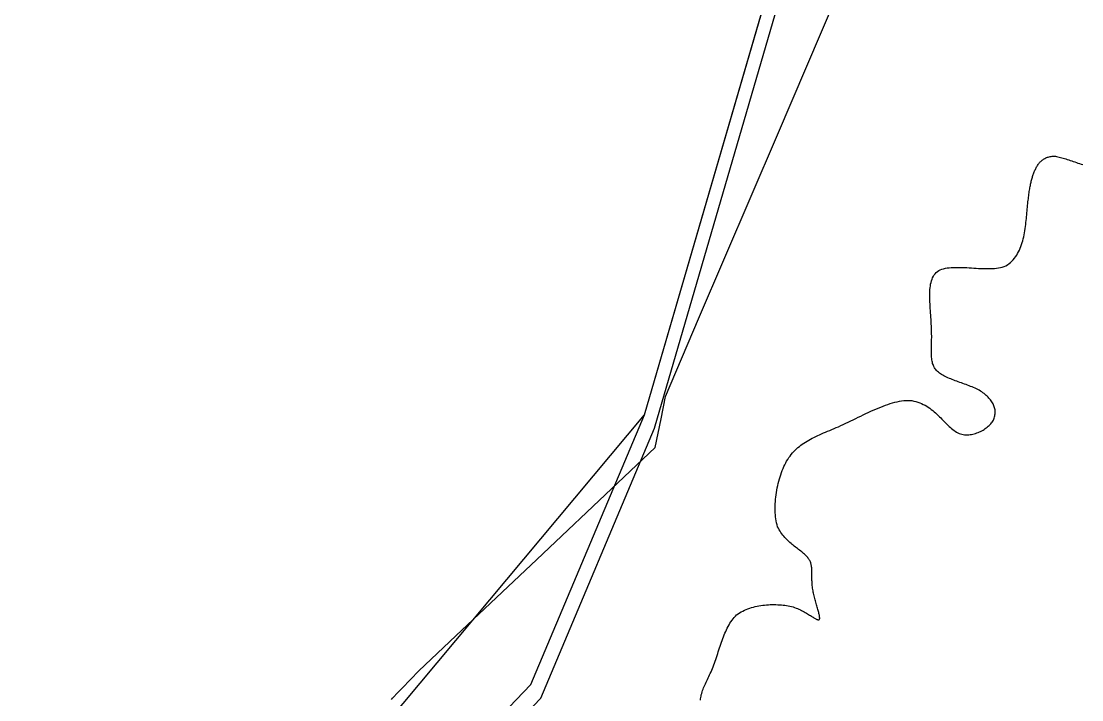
# Model space of a CAD drawing. Header units: metres. Extents: x 507606 to 508087, y 6966978 to 6967359.
# Drawn here: x 507927.939 to 507931.218, y 6967158.189 to 6967160.287 of the extents above; entities that cross this region are included whole.
import ezdxf

# ---------------------------------------------------------------- set-up
doc = ezdxf.new("R2010")
doc.units = ezdxf.units.M
doc.linetypes.add('ISO-DASHED2', pattern=[6, 4, -2])
for name, color, linetype in [('CON_EX. MIN', 253, 'ISO-DASHED2'), ('mga2020bdy', 252, 'Continuous'), ('mga2020VEG_EDGE_GARDEN', 252, 'Continuous'), ('mga2020VEG_TREE', 252, 'Continuous'), ('VEG_EDGE_GARDEN', 252, 'Continuous')]:
    doc.layers.add(name, color=color, linetype=linetype)

# ---------------------------------------------------------------- blocks, each defined once
blk = doc.blocks.new('BAC V TREE')
for p, q in [((-8.5005, 13.913), (-8.4891, 13.9255)), ((-8.4891, 13.9255), (-8.4773, 13.9375)), ((-8.4773, 13.9375), (-8.465, 13.9489)), ((-8.465, 13.9489), (-8.4522, 13.9598)), ((-8.4522, 13.9598), (-8.4388, 13.9701)), ((-8.4388, 13.9701), (-8.425, 13.9797)), ((-8.425, 13.9797), (-8.4105, 13.9888)), ((-8.4105, 13.9888), (-8.3955, 13.9972)), ((-8.3955, 13.9972), (-8.3799, 14.005)), ((-8.3799, 14.005), (-8.3637, 14.0121)), ((-8.3637, 14.0121), (-8.3468, 14.0186)), ((-8.3468, 14.0186), (-8.3293, 14.0243)), ((-8.3293, 14.0243), (-8.3111, 14.0293)), ((-8.3111, 14.0293), (-8.2922, 14.0336)), ((-8.2922, 14.0336), (-8.2725, 14.0372)), ((-8.2725, 14.0372), (-8.2522, 14.04)), ((-8.2522, 14.04), (-8.231, 14.042)), ((-8.231, 14.042), (-8.2091, 14.0432)), ((-8.2091, 14.0432), (-8.1867, 14.0395)), ((-8.1867, 14.0395), (-8.1634, 14.0351)), ((-8.1634, 14.0351), (-8.1393, 14.0299)), ((-8.1393, 14.0299), (-8.1144, 14.024)), ((-8.1144, 14.024), (-8.0888, 14.0174)), ((-8.0888, 14.0174), (-8.0625, 14.0103)), ((-8.0625, 14.0103), (-8.0355, 14.0026)), ((-8.0355, 14.0026), (-8.008, 13.9944)), ((-8.008, 13.9944), (-7.9798, 13.9857)), ((-7.9798, 13.9857), (-7.9511, 13.9766)), ((-7.9511, 13.9766), (-7.922, 13.9671)), ((-7.922, 13.9671), (-7.8924, 13.9573)), ((-7.8924, 13.9573), (-7.8623, 13.9472)), ((-7.8623, 13.9472), (-7.832, 13.9369)), ((-7.832, 13.9369), (-7.8012, 13.9264)), ((-7.8012, 13.9264), (-7.7703, 13.9157)), ((-8.6162, 13.7095), (-8.6089, 13.7274)), ((-8.6089, 13.7274), (-8.6014, 13.745)), ((-8.6014, 13.745), (-8.5937, 13.7623)), ((-8.5937, 13.7623), (-8.5857, 13.7793)), ((-8.5857, 13.7793), (-8.5775, 13.7958)), ((-8.5775, 13.7958), (-8.5691, 13.812)), ((-8.5691, 13.812), (-8.5603, 13.8278)), ((-8.5603, 13.8278), (-8.5512, 13.8431)), ((-8.5512, 13.8431), (-8.5418, 13.858)), ((-8.5418, 13.858), (-8.5321, 13.8725)), ((-8.5321, 13.8725), (-8.5219, 13.8865)), ((-8.5219, 13.8865), (-8.5114, 13.9)), ((-8.5114, 13.9), (-8.5005, 13.913)), ((-7.7703, 13.9157), (-7.739, 13.9049)), ((-7.739, 13.9049), (-7.7076, 13.8941)), ((-7.7076, 13.8941), (-7.676, 13.8832)), ((-7.676, 13.8832), (-7.6442, 13.8724)), ((-8.6808, 13.4818), (-8.6762, 13.5034)), ((-8.6762, 13.5034), (-8.6715, 13.5245)), ((-8.6715, 13.5245), (-8.6667, 13.545)), ((-8.6667, 13.545), (-8.6617, 13.565)), ((-8.6617, 13.565), (-8.6566, 13.5844)), ((-8.6566, 13.5844), (-8.6513, 13.6034)), ((-8.6513, 13.6034), (-8.6459, 13.622)), ((-8.6459, 13.622), (-8.6403, 13.6402)), ((-8.6403, 13.6402), (-8.6345, 13.658)), ((-8.6345, 13.658), (-8.6286, 13.6754)), ((-8.6286, 13.6754), (-8.6225, 13.6926)), ((-8.6225, 13.6926), (-8.6162, 13.7095)), ((-8.7139, 13.283), (-8.71, 13.3106)), ((-8.71, 13.3106), (-8.7061, 13.3374)), ((-8.7061, 13.3374), (-8.7021, 13.3633)), ((-8.7021, 13.3633), (-8.698, 13.3885)), ((-8.698, 13.3885), (-8.6939, 13.4128)), ((-8.6939, 13.4128), (-8.6896, 13.4365)), ((-8.6896, 13.4365), (-8.6852, 13.4595)), ((-8.6852, 13.4595), (-8.6808, 13.4818)), ((-8.7397, 13.0629), (-8.7361, 13.0974)), ((-8.7361, 13.0974), (-8.7325, 13.1309)), ((-8.7325, 13.1309), (-8.7288, 13.1633)), ((-8.7288, 13.1633), (-8.7252, 13.1947)), ((-8.7252, 13.1947), (-8.7215, 13.2251)), ((-8.7215, 13.2251), (-8.7177, 13.2545)), ((-8.7177, 13.2545), (-8.7139, 13.283)), ((-8.761, 12.8375), (-8.7575, 12.8757)), ((-8.7575, 12.8757), (-8.7541, 12.9132)), ((-8.7541, 12.9132), (-8.7505, 12.9524)), ((-8.7505, 12.9524), (-8.7469, 12.9904)), ((-8.7469, 12.9904), (-8.7433, 13.0272)), ((-8.7433, 13.0272), (-8.7397, 13.0629)), ((-8.7827, 12.64), (-8.7776, 12.6801)), ((-8.7776, 12.6801), (-8.7729, 12.72)), ((-8.7729, 12.72), (-8.7687, 12.7596)), ((-8.7687, 12.7596), (-8.7647, 12.7988)), ((-8.7647, 12.7988), (-8.761, 12.8375)), ((-8.8173, 12.4395), (-8.809, 12.4793)), ((-8.809, 12.4793), (-8.8014, 12.5194)), ((-8.8014, 12.5194), (-8.7946, 12.5596)), ((-8.7946, 12.5596), (-8.7884, 12.5998)), ((-8.7884, 12.5998), (-8.7827, 12.64)), ((-8.8872, 12.2104), (-8.8729, 12.2469)), ((-8.8729, 12.2469), (-8.8597, 12.2843)), ((-8.8597, 12.2843), (-8.8476, 12.3223)), ((-8.8476, 12.3223), (-8.8366, 12.3609)), ((-8.8366, 12.3609), (-8.8265, 12.4)), ((-8.8265, 12.4), (-8.8173, 12.4395)), ((-9.0011, 12.0118), (-8.9784, 12.042)), ((-8.9784, 12.042), (-8.9574, 12.0734)), ((-8.9574, 12.0734), (-8.9378, 12.1061)), ((-8.9378, 12.1061), (-8.9196, 12.1398)), ((-8.9196, 12.1398), (-8.9027, 12.1746)), ((-8.9027, 12.1746), (-8.8872, 12.2104)), ((-10.4115, 11.8037), (-10.3758, 11.8118)), ((-10.3758, 11.8118), (-10.3385, 11.8183)), ((-10.3385, 11.8183), (-10.2996, 11.8232)), ((-10.2996, 11.8232), (-10.2594, 11.8268)), ((-10.2594, 11.8268), (-10.218, 11.8291)), ((-10.218, 11.8291), (-10.1754, 11.8304)), ((-10.1754, 11.8304), (-10.1319, 11.8306)), ((-10.1319, 11.8306), (-10.0875, 11.83)), ((-10.0875, 11.83), (-10.0423, 11.8287)), ((-10.0423, 11.8287), (-9.9966, 11.8268)), ((-9.9966, 11.8268), (-9.9503, 11.8244)), ((-9.9503, 11.8244), (-9.9037, 11.8218)), ((-9.9037, 11.8218), (-9.8568, 11.8189)), ((-9.8568, 11.8189), (-9.8098, 11.816)), ((-9.8098, 11.816), (-9.7627, 11.8132)), ((-9.7627, 11.8132), (-9.7159, 11.8106)), ((-9.4016, 11.8095), (-9.3601, 11.8133)), ((-9.3601, 11.8133), (-9.32, 11.8186)), ((-9.32, 11.8186), (-9.2811, 11.8254)), ((-9.2811, 11.8254), (-9.2438, 11.8339)), ((-9.2438, 11.8339), (-9.2081, 11.8442)), ((-9.2081, 11.8442), (-9.1729, 11.8628)), ((-9.1729, 11.8628), (-9.1396, 11.8834)), ((-9.1396, 11.8834), (-9.1083, 11.9058)), ((-9.1083, 11.9058), (-9.0788, 11.9299)), ((-9.0788, 11.9299), (-9.0512, 11.9557)), ((-9.0512, 11.9557), (-9.0253, 11.983)), ((-9.0253, 11.983), (-9.0011, 12.0118)), ((-10.6409, 11.594), (-10.6282, 11.6238)), ((-10.6282, 11.6238), (-10.6135, 11.6522)), ((-10.6135, 11.6522), (-10.5969, 11.6789)), ((-10.5969, 11.6789), (-10.5781, 11.704)), ((-10.5781, 11.704), (-10.5571, 11.7273)), ((-10.5571, 11.7273), (-10.5337, 11.7487)), ((-10.5337, 11.7487), (-10.5078, 11.7683)), ((-10.5078, 11.7683), (-10.4777, 11.7821)), ((-10.4777, 11.7821), (-10.4455, 11.7939)), ((-10.4455, 11.7939), (-10.4115, 11.8037)), ((-9.7159, 11.8106), (-9.6692, 11.8083)), ((-9.6692, 11.8083), (-9.623, 11.8066)), ((-9.623, 11.8066), (-9.5772, 11.8054)), ((-9.5772, 11.8054), (-9.532, 11.805)), ((-9.532, 11.805), (-9.4876, 11.8054)), ((-9.4876, 11.8054), (-9.4441, 11.8069)), ((-9.4441, 11.8069), (-9.4016, 11.8095)), ((-10.6827, 11.3869), (-10.6793, 11.4243)), ((-10.6793, 11.4243), (-10.6746, 11.4607)), ((-10.6746, 11.4607), (-10.6685, 11.4959)), ((-10.6685, 11.4959), (-10.6609, 11.5299)), ((-10.6609, 11.5299), (-10.6517, 11.5626)), ((-10.6517, 11.5626), (-10.6409, 11.594)), ((-10.6866, 11.2689), (-10.6863, 11.3091)), ((-10.6861, 11.228), (-10.6866, 11.2689)), ((-10.6863, 11.3091), (-10.685, 11.3484)), ((-10.6848, 11.1863), (-10.6861, 11.228)), ((-10.685, 11.3484), (-10.6827, 11.3869)), ((-10.683, 11.1441), (-10.6848, 11.1863)), ((-10.6806, 11.1013), (-10.683, 11.1441)), ((-10.6779, 11.0581), (-10.6806, 11.1013)), ((-10.6748, 11.0145), (-10.6779, 11.0581)), ((-10.6716, 10.9706), (-10.6748, 11.0145)), ((-10.6684, 10.9264), (-10.6716, 10.9706)), ((-10.6651, 10.8822), (-10.6684, 10.9264)), ((-10.6621, 10.8378), (-10.6651, 10.8822)), ((-10.6593, 10.7935), (-10.6621, 10.8378)), ((-10.6568, 10.7492), (-10.6593, 10.7935)), ((-10.6549, 10.7051), (-10.6568, 10.7492)), ((-10.6535, 10.6612), (-10.6549, 10.7051)), ((-10.6529, 10.6177), (-10.6535, 10.6612)), ((-10.6507, 10.5792), (-10.6529, 10.6177)), ((-10.6492, 10.5416), (-10.6507, 10.5792)), ((-10.6497, 10.3321), (-10.6489, 10.3651)), ((-10.6483, 10.5047), (-10.6492, 10.5416)), ((-10.6489, 10.3651), (-10.6483, 10.3989)), ((-10.6479, 10.4687), (-10.6483, 10.5047)), ((-10.6483, 10.3989), (-10.6479, 10.4334)), ((-10.6479, 10.4334), (-10.6479, 10.4687)), ((-10.6538, 10.1494), (-10.6536, 10.178)), ((-10.6536, 10.1213), (-10.6538, 10.1494)), ((-10.6536, 10.178), (-10.6531, 10.2074)), ((-10.6531, 10.2074), (-10.6524, 10.2375)), ((-10.6524, 10.2375), (-10.6515, 10.2683)), ((-10.6515, 10.2683), (-10.6506, 10.2998)), ((-10.6506, 10.2998), (-10.6497, 10.3321)), ((-10.653, 10.094), (-10.6536, 10.1213)), ((-10.6518, 10.0674), (-10.653, 10.094)), ((-10.65, 10.0414), (-10.6518, 10.0674)), ((-10.6474, 10.016), (-10.65, 10.0414)), ((-10.6441, 9.9913), (-10.6474, 10.016)), ((-10.6399, 9.9672), (-10.6441, 9.9913)), ((-10.6348, 9.9437), (-10.6399, 9.9672)), ((-10.6287, 9.9208), (-10.6348, 9.9437)), ((-10.6214, 9.8986), (-10.6287, 9.9208)), ((-10.6129, 9.8769), (-10.6214, 9.8986)), ((-10.6032, 9.8558), (-10.6129, 9.8769)), ((-10.5921, 9.8353), (-10.6032, 9.8558)), ((-10.5796, 9.8154), (-10.5921, 9.8353)), ((-10.5656, 9.796), (-10.5796, 9.8154)), ((-10.55, 9.7771), (-10.5656, 9.796)), ((-10.5327, 9.7588), (-10.55, 9.7771)), ((-10.5141, 9.7431), (-10.5327, 9.7588)), ((-10.4942, 9.728), (-10.5141, 9.7431)), ((-10.473, 9.7134), (-10.4942, 9.728)), ((-10.4507, 9.6993), (-10.473, 9.7134)), ((-10.4273, 9.6857), (-10.4507, 9.6993)), ((-10.4029, 9.6724), (-10.4273, 9.6857)), ((-10.3776, 9.6595), (-10.4029, 9.6724)), ((-10.3514, 9.647), (-10.3776, 9.6595)), ((-10.3244, 9.6348), (-10.3514, 9.647)), ((-10.2966, 9.6228), (-10.3244, 9.6348)), ((-10.2683, 9.611), (-10.2966, 9.6228)), ((-10.2393, 9.5995), (-10.2683, 9.611)), ((-10.2099, 9.5881), (-10.2393, 9.5995)), ((-10.18, 9.5768), (-10.2099, 9.5881)), ((-10.1498, 9.5657), (-10.18, 9.5768)), ((-10.1193, 9.5546), (-10.1498, 9.5657)), ((-10.0886, 9.5435), (-10.1193, 9.5546)), ((-10.0578, 9.5323), (-10.0886, 9.5435)), ((-10.0268, 9.5212), (-10.0578, 9.5323)), ((-9.9959, 9.5099), (-10.0268, 9.5212)), ((-9.9651, 9.4986), (-9.9959, 9.5099)), ((-9.9344, 9.487), (-9.9651, 9.4986)), ((-9.904, 9.4753), (-9.9344, 9.487)), ((-9.8739, 9.4633), (-9.904, 9.4753)), ((-9.8441, 9.4511), (-9.8739, 9.4633)), ((-9.8148, 9.4386), (-9.8441, 9.4511)), ((-9.7859, 9.4258), (-9.8148, 9.4386)), ((-9.7577, 9.4125), (-9.7859, 9.4258)), ((-9.7302, 9.3989), (-9.7577, 9.4125)), ((-9.7033, 9.3849), (-9.7302, 9.3989)), ((-9.6773, 9.3703), (-9.7033, 9.3849)), ((-9.6524, 9.3535), (-9.6773, 9.3703)), ((-9.6286, 9.3364), (-9.6524, 9.3535)), ((-9.6058, 9.3192), (-9.6286, 9.3364)), ((-9.5841, 9.3018), (-9.6058, 9.3192)), ((-9.5634, 9.2841), (-9.5841, 9.3018)), ((-9.5439, 9.2663), (-9.5634, 9.2841)), ((-11.6622, 9.0516), (-11.6137, 9.0704)), ((-11.6137, 9.0704), (-11.5657, 9.0882)), ((-11.5657, 9.0882), (-11.5182, 9.1048)), ((-11.5182, 9.1048), (-11.4713, 9.1201)), ((-11.4713, 9.1201), (-11.425, 9.134)), ((-11.425, 9.134), (-11.3794, 9.1465)), ((-11.3794, 9.1465), (-11.3345, 9.1573)), ((-11.3345, 9.1573), (-11.2904, 9.1665)), ((-11.2904, 9.1665), (-11.2471, 9.1739)), ((-11.2471, 9.1739), (-11.2048, 9.1794)), ((-11.2048, 9.1794), (-11.1634, 9.183)), ((-11.1634, 9.183), (-11.123, 9.1844)), ((-11.123, 9.1844), (-11.0837, 9.1837)), ((-11.0837, 9.1837), (-11.0455, 9.1807)), ((-11.0455, 9.1807), (-11.0032, 9.1726)), ((-11.0032, 9.1726), (-10.9625, 9.1625)), ((-10.9625, 9.1625), (-10.9232, 9.1507)), ((-10.9232, 9.1507), (-10.8855, 9.1371)), ((-10.8855, 9.1371), (-10.8491, 9.122)), ((-10.8491, 9.122), (-10.814, 9.1055)), ((-10.814, 9.1055), (-10.7801, 9.0876)), ((-10.7801, 9.0876), (-10.7475, 9.0684)), ((-9.5254, 9.2483), (-9.5439, 9.2663)), ((-9.508, 9.2302), (-9.5254, 9.2483)), ((-9.4918, 9.2118), (-9.508, 9.2302)), ((-9.4766, 9.1933), (-9.4918, 9.2118)), ((-9.4626, 9.1746), (-9.4766, 9.1933)), ((-9.4497, 9.1558), (-9.4626, 9.1746)), ((-9.438, 9.1367), (-9.4497, 9.1558)), ((-9.4274, 9.1176), (-9.438, 9.1367)), ((-9.418, 9.0982), (-9.4274, 9.1176)), ((-9.4097, 9.0788), (-9.418, 9.0982)), ((-9.4026, 9.0591), (-9.4097, 9.0788)), ((-12.1094, 8.8495), (-12.0594, 8.8737)), ((-12.0594, 8.8737), (-12.0093, 8.8976)), ((-12.0093, 8.8976), (-11.9593, 8.9213)), ((-11.9593, 8.9213), (-11.9093, 8.9445)), ((-11.9093, 8.9445), (-11.8594, 8.9673)), ((-11.8594, 8.9673), (-11.8097, 8.9895)), ((-11.8097, 8.9895), (-11.7602, 9.011)), ((-11.7602, 9.011), (-11.711, 9.0317)), ((-11.711, 9.0317), (-11.6622, 9.0516)), ((-10.7475, 9.0684), (-10.7159, 9.0482)), ((-10.7159, 9.0482), (-10.6853, 9.0269)), ((-10.6853, 9.0269), (-10.6557, 9.0048)), ((-10.6557, 9.0048), (-10.6269, 8.9819)), ((-10.6269, 8.9819), (-10.599, 8.9583)), ((-10.599, 8.9583), (-10.5718, 8.9342)), ((-10.5718, 8.9342), (-10.5452, 8.9097)), ((-10.5452, 8.9097), (-10.5193, 8.8849)), ((-10.5193, 8.8849), (-10.4939, 8.8599)), ((-10.4939, 8.8599), (-10.4689, 8.8348)), ((-9.3967, 9.0394), (-9.4026, 9.0591)), ((-9.3983, 8.8554), (-9.3932, 8.8763)), ((-9.392, 9.0194), (-9.3967, 9.0394)), ((-9.3932, 8.8763), (-9.3893, 8.8971)), ((-9.3885, 8.9994), (-9.392, 9.0194)), ((-9.3893, 8.8971), (-9.3867, 8.9178)), ((-9.3862, 8.9792), (-9.3885, 8.9994)), ((-9.3867, 8.9178), (-9.3853, 8.9384)), ((-9.3852, 8.9589), (-9.3862, 8.9792)), ((-9.3853, 8.9384), (-9.3852, 8.9589)), ((-12.5459, 8.6429), (-12.5008, 8.6619)), ((-12.5008, 8.6619), (-12.4533, 8.6839)), ((-12.4533, 8.6839), (-12.4052, 8.7065)), ((-12.4052, 8.7065), (-12.3567, 8.7296)), ((-12.3567, 8.7296), (-12.3078, 8.7532)), ((-12.3078, 8.7532), (-12.2585, 8.7771)), ((-12.2585, 8.7771), (-12.209, 8.8011)), ((-12.209, 8.8011), (-12.1593, 8.8253)), ((-12.1593, 8.8253), (-12.1094, 8.8495)), ((-10.4689, 8.8348), (-10.4443, 8.8098)), ((-10.4443, 8.8098), (-10.42, 8.7849)), ((-10.42, 8.7849), (-10.396, 8.7603)), ((-10.396, 8.7603), (-10.3721, 8.736)), ((-10.3721, 8.736), (-10.3483, 8.7123)), ((-10.3483, 8.7123), (-10.3245, 8.6892)), ((-10.3245, 8.6892), (-10.3007, 8.6668)), ((-10.3007, 8.6668), (-10.2768, 8.6453)), ((-9.5617, 8.639), (-9.5416, 8.6546)), ((-9.5416, 8.6546), (-9.5225, 8.6706)), ((-9.5225, 8.6706), (-9.5045, 8.6869)), ((-9.5045, 8.6869), (-9.4875, 8.7035)), ((-9.4875, 8.7035), (-9.4717, 8.7202)), ((-9.4717, 8.7202), (-9.4571, 8.737)), ((-9.4571, 8.737), (-9.4437, 8.7538)), ((-9.4437, 8.7538), (-9.4317, 8.7706)), ((-9.4317, 8.7706), (-9.4214, 8.792)), ((-9.4214, 8.792), (-9.4124, 8.8132)), ((-9.4124, 8.8132), (-9.4048, 8.8344)), ((-9.4048, 8.8344), (-9.3983, 8.8554)), ((-13.0238, 8.432), (-12.9883, 8.4499)), ((-12.9883, 8.4499), (-12.9521, 8.4675)), ((-12.9521, 8.4675), (-12.915, 8.4849)), ((-12.915, 8.4849), (-12.8772, 8.5022)), ((-12.8772, 8.5022), (-12.8386, 8.5193)), ((-12.8386, 8.5193), (-12.7992, 8.5365)), ((-12.7992, 8.5365), (-12.759, 8.5536)), ((-12.759, 8.5536), (-12.718, 8.571)), ((-12.718, 8.571), (-12.6762, 8.5885)), ((-12.6762, 8.5885), (-12.6336, 8.6062)), ((-12.6336, 8.6062), (-12.5901, 8.6243)), ((-12.5901, 8.6243), (-12.5459, 8.6429)), ((-10.2768, 8.6453), (-10.2526, 8.6247)), ((-10.2526, 8.6247), (-10.2282, 8.6052)), ((-10.2282, 8.6052), (-10.2035, 8.5869)), ((-10.2035, 8.5869), (-10.1784, 8.5699)), ((-10.1784, 8.5699), (-10.1528, 8.5543)), ((-10.1528, 8.5543), (-10.1269, 8.5408)), ((-10.1269, 8.5408), (-10.1007, 8.5294)), ((-10.1007, 8.5294), (-10.0741, 8.52)), ((-10.0741, 8.52), (-10.0473, 8.5126)), ((-10.0473, 8.5126), (-10.0202, 8.5069)), ((-10.0202, 8.5069), (-9.9929, 8.5031)), ((-9.9929, 8.5031), (-9.9655, 8.501)), ((-9.9655, 8.501), (-9.9381, 8.5005)), ((-9.9381, 8.5005), (-9.9107, 8.5015)), ((-9.9107, 8.5015), (-9.8834, 8.5041)), ((-9.8834, 8.5041), (-9.8562, 8.508)), ((-9.8562, 8.508), (-9.8291, 8.5133)), ((-9.8291, 8.5133), (-9.8024, 8.5199)), ((-9.8024, 8.5199), (-9.7759, 8.5277)), ((-9.7759, 8.5277), (-9.7498, 8.5365)), ((-9.7498, 8.5365), (-9.7242, 8.5465)), ((-9.7242, 8.5465), (-9.699, 8.5573)), ((-9.699, 8.5573), (-9.6744, 8.5691)), ((-9.6744, 8.5691), (-9.6504, 8.5818)), ((-9.6504, 8.5818), (-9.6271, 8.5951)), ((-9.6271, 8.5951), (-9.6045, 8.6092)), ((-9.6045, 8.6092), (-9.5827, 8.6238)), ((-9.5827, 8.6238), (-9.5617, 8.639)), ((-13.3363, 8.2207), (-13.3084, 8.2455)), ((-13.3084, 8.2455), (-13.2798, 8.2693)), ((-13.2798, 8.2693), (-13.2505, 8.2922)), ((-13.2505, 8.2922), (-13.2204, 8.3142)), ((-13.2204, 8.3142), (-13.1895, 8.3354)), ((-13.1895, 8.3354), (-13.1579, 8.3559)), ((-13.1579, 8.3559), (-13.1255, 8.3757)), ((-13.1255, 8.3757), (-13.0924, 8.395)), ((-13.0924, 8.395), (-13.0585, 8.4137)), ((-13.0585, 8.4137), (-13.0238, 8.432)), ((-13.5108, 8.0128), (-13.488, 8.0466)), ((-13.488, 8.0466), (-13.4646, 8.079)), ((-13.4646, 8.079), (-13.4404, 8.1099)), ((-13.4404, 8.1099), (-13.4155, 8.1395)), ((-13.4155, 8.1395), (-13.3898, 8.1677)), ((-13.3898, 8.1677), (-13.3634, 8.1948)), ((-13.3634, 8.1948), (-13.3363, 8.2207)), ((-13.6204, 7.7897), (-13.6043, 7.8294)), ((-13.6043, 7.8294), (-13.5875, 7.8682)), ((-13.5875, 7.8682), (-13.5699, 7.9058)), ((-13.5699, 7.9058), (-13.5517, 7.9422)), ((-13.5517, 7.9422), (-13.5328, 7.9773)), ((-13.5328, 7.9773), (-13.5108, 8.0128)), ((-13.6892, 7.5785), (-13.6771, 7.6221)), ((-13.6771, 7.6221), (-13.6641, 7.6651)), ((-13.6641, 7.6651), (-13.6503, 7.7074)), ((-13.6503, 7.7074), (-13.6357, 7.749)), ((-13.6357, 7.749), (-13.6204, 7.7897)), ((-13.7365, 7.3544), (-13.7289, 7.3998)), ((-13.7289, 7.3998), (-13.7203, 7.4449)), ((-13.7203, 7.4449), (-13.7108, 7.4898)), ((-13.7108, 7.4898), (-13.7004, 7.5344)), ((-13.7004, 7.5344), (-13.6892, 7.5785)), ((-13.7595, 7.128), (-13.7569, 7.173)), ((-13.7569, 7.173), (-13.7534, 7.2182)), ((-13.7534, 7.2182), (-13.7487, 7.2635)), ((-13.7487, 7.2635), (-13.7431, 7.309)), ((-13.7431, 7.309), (-13.7365, 7.3544)), ((-13.7613, 7.0391), (-13.7609, 7.0833)), ((-13.7605, 6.9954), (-13.7613, 7.0391)), ((-13.7609, 7.0833), (-13.7595, 7.128)), ((-13.7586, 6.9522), (-13.7605, 6.9954)), ((-13.7555, 6.9097), (-13.7586, 6.9522)), ((-13.7512, 6.868), (-13.7555, 6.9097)), ((-13.7457, 6.8271), (-13.7512, 6.868)), ((-13.739, 6.7871), (-13.7457, 6.8271)), ((-13.731, 6.7481), (-13.739, 6.7871)), ((-13.7218, 6.7102), (-13.731, 6.7481)), ((-13.7112, 6.6735), (-13.7218, 6.7102)), ((-13.6965, 6.6425), (-13.7112, 6.6735)), ((-13.6809, 6.6129), (-13.6965, 6.6425)), ((-13.6644, 6.5845), (-13.6809, 6.6129)), ((-13.6472, 6.5573), (-13.6644, 6.5845)), ((-13.6292, 6.5313), (-13.6472, 6.5573)), ((-13.6106, 6.5063), (-13.6292, 6.5313)), ((-13.5914, 6.4824), (-13.6106, 6.5063)), ((-13.5716, 6.4594), (-13.5914, 6.4824)), ((-13.5514, 6.4374), (-13.5716, 6.4594)), ((-13.5307, 6.4161), (-13.5514, 6.4374)), ((-13.5097, 6.3957), (-13.5307, 6.4161)), ((-13.4884, 6.376), (-13.5097, 6.3957)), ((-13.4669, 6.3569), (-13.4884, 6.376)), ((-13.4453, 6.3385), (-13.4669, 6.3569)), ((-13.4235, 6.3205), (-13.4453, 6.3385)), ((-13.4017, 6.3031), (-13.4235, 6.3205)), ((-13.3799, 6.2861), (-13.4017, 6.3031)), ((-13.3582, 6.2694), (-13.3799, 6.2861)), ((-13.3367, 6.253), (-13.3582, 6.2694)), ((-13.3154, 6.2369), (-13.3367, 6.253)), ((-13.2943, 6.2209), (-13.3154, 6.2369)), ((-13.2736, 6.205), (-13.2943, 6.2209)), ((-13.2533, 6.1892), (-13.2736, 6.205)), ((-13.2334, 6.1734), (-13.2533, 6.1892)), ((-13.2141, 6.1576), (-13.2334, 6.1734)), ((-13.1954, 6.1416), (-13.2141, 6.1576)), ((-13.1773, 6.1254), (-13.1954, 6.1416)), ((-13.1599, 6.1089), (-13.1773, 6.1254)), ((-13.1433, 6.0922), (-13.1599, 6.1089)), ((-13.1275, 6.0751), (-13.1433, 6.0922)), ((-13.1126, 6.0575), (-13.1275, 6.0751)), ((-13.1012, 6.0439), (-13.1126, 6.0575)), ((-13.0909, 6.0301), (-13.1012, 6.0439)), ((-13.0816, 6.0161), (-13.0909, 6.0301)), ((-13.0734, 6.0018), (-13.0816, 6.0161)), ((-13.0661, 5.9871), (-13.0734, 6.0018)), ((-13.0596, 5.9722), (-13.0661, 5.9871)), ((-13.0541, 5.9569), (-13.0596, 5.9722)), ((-13.0492, 5.9413), (-13.0541, 5.9569)), ((-13.0451, 5.9253), (-13.0492, 5.9413)), ((-13.0417, 5.909), (-13.0451, 5.9253)), ((-13.0388, 5.8923), (-13.0417, 5.909)), ((-13.0365, 5.8751), (-13.0388, 5.8923)), ((-13.0347, 5.8575), (-13.0365, 5.8751)), ((-13.0332, 5.8395), (-13.0347, 5.8575)), ((-13.0322, 5.821), (-13.0332, 5.8395)), ((-13.0314, 5.802), (-13.0322, 5.821)), ((-13.0309, 5.7825), (-13.0314, 5.802)), ((-13.0305, 5.7625), (-13.0309, 5.7825)), ((-13.0303, 5.742), (-13.0305, 5.7625)), ((-13.0301, 5.7209), (-13.0303, 5.742)), ((-13.03, 5.6992), (-13.0301, 5.7209)), ((-13.0298, 5.677), (-13.03, 5.6992)), ((-13.0294, 5.6542), (-13.0298, 5.677)), ((-13.029, 5.6307), (-13.0294, 5.6542)), ((-13.0282, 5.6066), (-13.029, 5.6307)), ((-13.0272, 5.5818), (-13.0282, 5.6066)), ((-13.0259, 5.5564), (-13.0272, 5.5818)), ((-13.0241, 5.5303), (-13.0259, 5.5564)), ((-13.0219, 5.5035), (-13.0241, 5.5303)), ((-13.0191, 5.476), (-13.0219, 5.5035)), ((-13.0158, 5.4477), (-13.0191, 5.476)), ((-13.0116, 5.4237), (-13.0158, 5.4477)), ((-13.0069, 5.3992), (-13.0116, 5.4237)), ((-13.0018, 5.3744), (-13.0069, 5.3992)), ((-12.9962, 5.3492), (-13.0018, 5.3744)), ((-12.9903, 5.3238), (-12.9962, 5.3492)), ((-12.984, 5.2982), (-12.9903, 5.3238)), ((-12.9776, 5.2726), (-12.984, 5.2982)), ((-14.2667, 5.0532), (-14.2309, 5.0646)), ((-14.2309, 5.0646), (-14.1947, 5.075)), ((-14.1947, 5.075), (-14.158, 5.0842)), ((-14.158, 5.0842), (-14.121, 5.0924)), ((-14.121, 5.0924), (-14.0837, 5.0996)), ((-14.0837, 5.0996), (-14.0462, 5.1058)), ((-14.0462, 5.1058), (-14.0085, 5.1111)), ((-14.0085, 5.1111), (-13.9707, 5.1154)), ((-13.9707, 5.1154), (-13.9329, 5.1188)), ((-13.9329, 5.1188), (-13.8951, 5.1213)), ((-13.8951, 5.1213), (-13.8574, 5.1231)), ((-13.8574, 5.1231), (-13.8199, 5.124)), ((-13.8199, 5.124), (-13.7827, 5.1241)), ((-13.7827, 5.1241), (-13.7457, 5.1235)), ((-13.7457, 5.1235), (-13.7091, 5.1222)), ((-13.7091, 5.1222), (-13.673, 5.1202)), ((-13.673, 5.1202), (-13.6373, 5.1175)), ((-13.6373, 5.1175), (-13.6023, 5.1142)), ((-13.6023, 5.1142), (-13.5678, 5.1103)), ((-13.5678, 5.1103), (-13.5341, 5.1059)), ((-13.5341, 5.1059), (-13.5011, 5.1009)), ((-13.5011, 5.1009), (-13.469, 5.0954)), ((-13.469, 5.0954), (-13.4377, 5.0895)), ((-13.4377, 5.0895), (-13.4056, 5.0787)), ((-13.4056, 5.0787), (-13.3745, 5.0674)), ((-13.3745, 5.0674), (-13.3444, 5.0556)), ((-12.9709, 5.2469), (-12.9776, 5.2726)), ((-12.964, 5.2213), (-12.9709, 5.2469)), ((-12.9571, 5.1959), (-12.964, 5.2213)), ((-12.9501, 5.1707), (-12.9571, 5.1959)), ((-12.9432, 5.1458), (-12.9501, 5.1707)), ((-12.9363, 5.1212), (-12.9432, 5.1458)), ((-12.9295, 5.0971), (-12.9363, 5.1212)), ((-12.9228, 5.0735), (-12.9295, 5.0971)), ((-12.9164, 5.0505), (-12.9228, 5.0735)), ((-14.5975, 4.84), (-14.5751, 4.8672)), ((-14.5751, 4.8672), (-14.5516, 4.8932)), ((-14.5516, 4.8932), (-14.5269, 4.9182)), ((-14.5269, 4.9182), (-14.4975, 4.9396)), ((-14.4975, 4.9396), (-14.4671, 4.9596)), ((-14.4671, 4.9596), (-14.4357, 4.9783)), ((-14.4357, 4.9783), (-14.4034, 4.9958)), ((-14.4034, 4.9958), (-14.3703, 5.0119)), ((-14.3703, 5.0119), (-14.3364, 5.0269)), ((-14.3364, 5.0269), (-14.3018, 5.0406)), ((-14.3018, 5.0406), (-14.2667, 5.0532)), ((-13.3444, 5.0556), (-13.3153, 5.0435)), ((-13.3153, 5.0435), (-13.2871, 5.031)), ((-13.2871, 5.031), (-13.26, 5.0184)), ((-13.26, 5.0184), (-13.2338, 5.0055)), ((-13.2338, 5.0055), (-13.2085, 4.9926)), ((-13.2085, 4.9926), (-13.1843, 4.9797)), ((-13.1843, 4.9797), (-13.161, 4.9668)), ((-13.161, 4.9668), (-13.1386, 4.954)), ((-13.1386, 4.954), (-13.1172, 4.9414)), ((-13.1172, 4.9414), (-13.0967, 4.929)), ((-13.0967, 4.929), (-13.0771, 4.917)), ((-13.0771, 4.917), (-13.0585, 4.9054)), ((-13.0585, 4.9054), (-13.0408, 4.8942)), ((-13.0408, 4.8942), (-13.024, 4.8836)), ((-13.024, 4.8836), (-13.0081, 4.8736)), ((-13.0081, 4.8736), (-12.9932, 4.8643)), ((-12.9932, 4.8643), (-12.9791, 4.8557)), ((-12.9791, 4.8557), (-12.9659, 4.8479)), ((-12.9103, 5.0283), (-12.9164, 5.0505)), ((-12.9045, 5.0067), (-12.9103, 5.0283)), ((-12.899, 4.986), (-12.9045, 5.0067)), ((-12.894, 4.9662), (-12.899, 4.986)), ((-12.8895, 4.9474), (-12.894, 4.9662)), ((-12.8855, 4.9297), (-12.8895, 4.9474)), ((-12.8821, 4.913), (-12.8855, 4.9297)), ((-12.8793, 4.8977), (-12.8821, 4.913)), ((-12.8772, 4.8835), (-12.8793, 4.8977)), ((-12.8758, 4.8708), (-12.8772, 4.8835)), ((-12.8753, 4.8595), (-12.8758, 4.8708)), ((-12.8755, 4.8497), (-12.8753, 4.8595)), ((-14.7291, 4.6238), (-14.7126, 4.6571)), ((-14.7126, 4.6571), (-14.6955, 4.6897)), ((-14.6955, 4.6897), (-14.6777, 4.7215)), ((-14.6777, 4.7215), (-14.659, 4.7525)), ((-14.659, 4.7525), (-14.6394, 4.7826)), ((-14.6394, 4.7826), (-14.619, 4.8118)), ((-14.619, 4.8118), (-14.5975, 4.84)), ((-12.9659, 4.8479), (-12.9536, 4.841)), ((-12.9536, 4.841), (-12.9422, 4.8351)), ((-12.9422, 4.8351), (-12.9317, 4.8302)), ((-12.9317, 4.8302), (-12.922, 4.8263)), ((-12.922, 4.8263), (-12.9132, 4.8237)), ((-12.9132, 4.8237), (-12.9053, 4.8223)), ((-12.9053, 4.8223), (-12.8982, 4.8221)), ((-12.8982, 4.8221), (-12.8919, 4.8234)), ((-12.8919, 4.8234), (-12.8866, 4.8261)), ((-12.8866, 4.8261), (-12.882, 4.8303)), ((-12.882, 4.8303), (-12.8789, 4.8351)), ((-12.8789, 4.8351), (-12.8767, 4.8416)), ((-12.8767, 4.8416), (-12.8755, 4.8497)), ((-14.816, 4.4119), (-14.8026, 4.4484)), ((-14.8026, 4.4484), (-14.7889, 4.4845)), ((-14.7889, 4.4845), (-14.7747, 4.5201)), ((-14.7747, 4.5201), (-14.76, 4.5553)), ((-14.76, 4.5553), (-14.7448, 4.5899)), ((-14.7448, 4.5899), (-14.7291, 4.6238)), ((-14.8913, 4.1872), (-14.8791, 4.225)), ((-14.8791, 4.225), (-14.8668, 4.2628)), ((-14.8668, 4.2628), (-14.8544, 4.3004)), ((-14.8544, 4.3004), (-14.8418, 4.3378)), ((-14.8418, 4.3378), (-14.829, 4.375)), ((-14.829, 4.375), (-14.816, 4.4119)), ((-14.9538, 3.9983), (-14.941, 4.0358)), ((-14.941, 4.0358), (-14.9284, 4.0736)), ((-14.9284, 4.0736), (-14.9159, 4.1114)), ((-14.9159, 4.1114), (-14.9036, 4.1493)), ((-14.9036, 4.1493), (-14.8913, 4.1872)), ((-15.0361, 3.7871), (-15.0221, 3.8187)), ((-15.0221, 3.8187), (-15.0084, 3.8509)), ((-15.0084, 3.8509), (-14.9941, 3.8872)), ((-14.9941, 3.8872), (-14.9803, 3.9239)), ((-14.9803, 3.9239), (-14.9669, 3.961)), ((-14.9669, 3.961), (-14.9538, 3.9983)), ((-15.1346, 3.5789), (-15.121, 3.6074)), ((-15.121, 3.6074), (-15.1072, 3.6363)), ((-15.1072, 3.6363), (-15.0931, 3.6656)), ((-15.0931, 3.6656), (-15.0789, 3.6953)), ((-15.0789, 3.6953), (-15.0646, 3.7254)), ((-15.0646, 3.7254), (-15.0503, 3.756)), ((-15.0503, 3.756), (-15.0361, 3.7871)), ((-15.2222, 3.3595), (-15.214, 3.3863)), ((-15.214, 3.3863), (-15.2048, 3.4133)), ((-15.2048, 3.4133), (-15.1948, 3.4404)), ((-15.1948, 3.4404), (-15.184, 3.4676)), ((-15.184, 3.4676), (-15.1725, 3.4951)), ((-15.1725, 3.4951), (-15.1604, 3.5227)), ((-15.1604, 3.5227), (-15.1477, 3.5507)), ((-15.1477, 3.5507), (-15.1346, 3.5789)), ((-15.2461, 3.2259), (-15.2438, 3.2527)), ((-15.2438, 3.2527), (-15.2402, 3.2794)), ((-15.2402, 3.2794), (-15.2354, 3.3061)), ((-15.2354, 3.3061), (-15.2293, 3.3328)), ((-15.2293, 3.3328), (-15.2222, 3.3595))]:
    blk.add_line(p, q)
blk = doc.blocks.new('XE_SURVEY')
at = {"layer": 'mga2020bdy'}
blk.add_polyline3d([(507890.6991, 6967200.5784, 5.3095), (507916.0451, 6967160.3304, 5.2208), (507918.9586, 6967158.3503, 5.1842), (507921.6109, 6967157.3619, 5.2196), (507925.1715, 6967156.7219, 5.1425), (507927.9919, 6967156.8294, 5.0971), (507929.8659, 6967159.0704, 5.1017), (507930.6037, 6967161.6034, 5.1104), (507934.4704, 6967159.1919, 4.8395), (507942.553, 6967156.1035, 4.7977), (507943.9279, 6967155.6575, 4.7285), (507945.2571, 6967152.3745, 4.7915), (507945.0707, 6967151.7613, 4.7587), (507943.5281, 6967146.2682, 4.7011), (507941.1505, 6967141.0839, 4.7356), (507939.9757, 6967135.209, 4.7062), (507936.9555, 6967129.1817, 4.8988), (507935.311, 6967122.2392, 4.6675)], dxfattribs=at)
at = {"layer": 'mga2020VEG_EDGE_GARDEN'}
blk.add_polyline3d([(507916.0451, 6967160.3304, 5.2208), (507918.0526, 6967158.8485, 5.1949), (507918.9586, 6967158.3503, 5.1842), (507920.3022, 6967157.7689, 5.2025), (507921.6109, 6967157.3619, 5.2196), (507925.1715, 6967156.7219, 5.1425), (507925.18, 6967156.7186, 5.1423), (507926.8158, 6967156.4976, 5.1163), (507927.9919, 6967156.8294, 5.0971), (507928.3736, 6967157.0432, 5.0978), (507929.5142, 6967158.2363, 5.1003), (507929.8659, 6967159.0704, 5.1017), (507930.6037, 6967161.6034, 5.1104)], dxfattribs=at)
at = {"layer": 'VEG_EDGE_GARDEN'}
blk.add_polyline3d([(507916.0706, 6967160.2902, 5.2208), (507918.0789, 6967158.8076, 5.1949), (507918.9852, 6967158.3092, 5.1842), (507920.3294, 6967157.7274, 5.2025), (507921.6386, 6967157.3203, 5.2196), (507925.2007, 6967156.6799, 5.1425), (507925.2092, 6967156.6766, 5.1423), (507926.8456, 6967156.4555, 5.1163), (507928.0222, 6967156.7874, 5.0971), (507928.4042, 6967157.0012, 5.0978), (507929.5453, 6967158.1948, 5.1003), (507929.8971, 6967159.0293, 5.1017), (507930.6353, 6967161.5633, 5.1104)], dxfattribs=at)
at = {"layer": 'mga2020VEG_TREE', "xscale": 0.1554417355589352, "yscale": 0.1554417355589352, "zscale": 0.1554417355589352, "rotation": 0.001583333339407246}
blk.add_blockref('BAC V TREE', (507932.409, 6967157.6871, 5.0005), dxfattribs=at)
blk = doc.blocks.new('XE_CONTOURS EXIST_1')
at = {"layer": 'CON_EX. MIN', "color": 253, "linetype": 'ISO-DASHED2', "lineweight": -3, "elevation": 5.1, "flags": 128}
blk.add_lwpolyline([(507929.0837, 6967158.1902), (507929.0873, 6967158.1939), (507929.105, 6967158.2125), (507929.117, 6967158.225), (507929.1682, 6967158.2784), (507929.283, 6967158.3868), (507929.5335, 6967158.6233), (507929.7841, 6967158.8602), (507929.8988, 6967158.9694), (507929.9181, 6967159.0582), (507929.9311, 6967159.1272), (507930.0335, 6967159.3664), (507930.2769, 6967159.9353), (507930.5668, 6967160.615), (507930.7688, 6967161.0917), (507930.8711, 6967161.3365), (507930.9046, 6967161.4199), (507930.9087, 6967161.4324), (507930.9028, 6967161.4391), (507930.8704, 6967161.4619), (507930.7989, 6967161.5056), (507930.7427, 6967161.5412), (507930.8021, 6967161.5213), (507930.8632, 6967161.4974)], dxfattribs=at)

msp = doc.modelspace()

# ---------------------------------------------------------------- block references
msp.add_blockref('XE_SURVEY', (0, 0))

# ---------------------------------------------------------------- next in the draw order: block references
msp.add_blockref('XE_CONTOURS EXIST_1', (0, 0))

doc.saveas('drawing.dxf')
